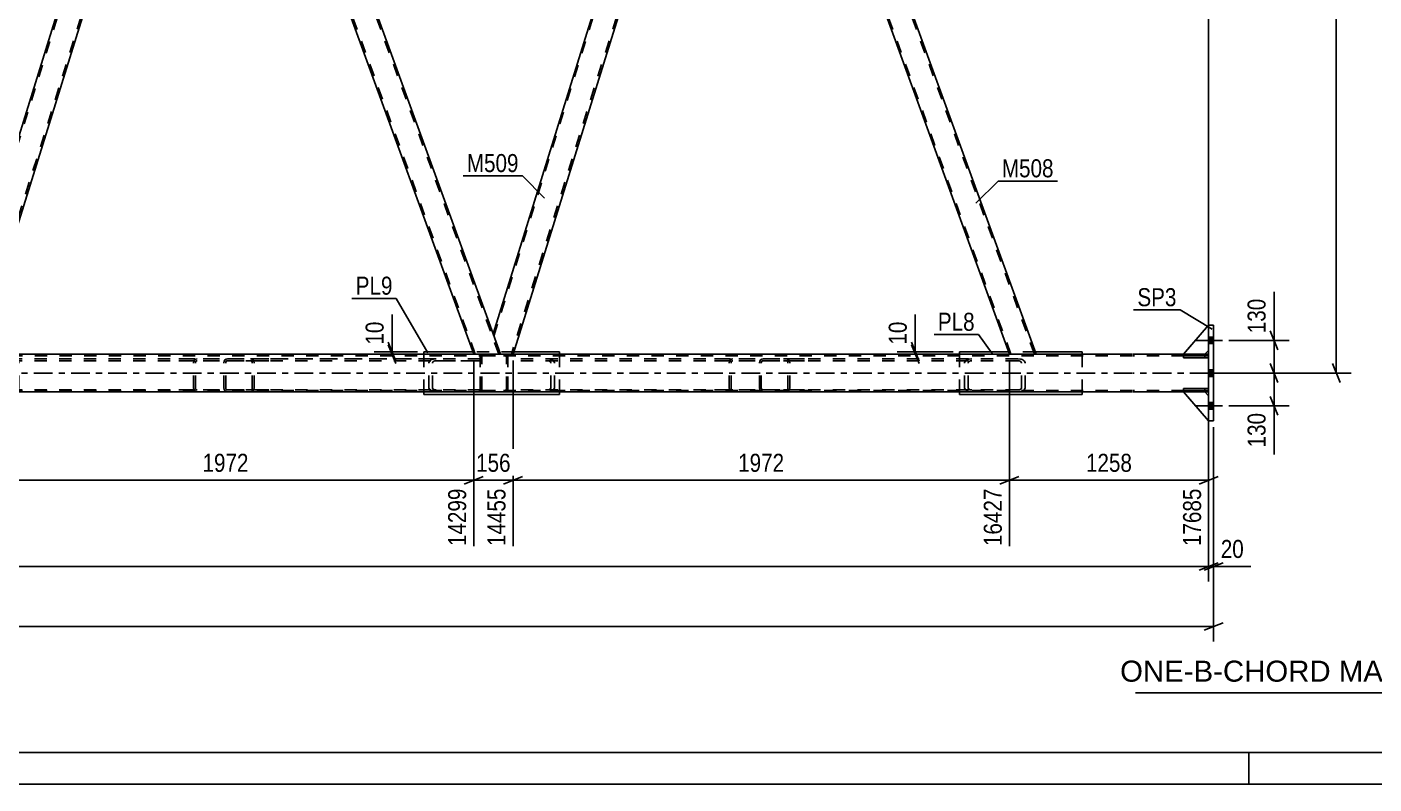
# Model space of a CAD drawing. Header units: millimetres. Extents: x -808 to 381, y -747 to 94.
# Drawn here: x -233.1 to -19, y -746.7 to -626.5 of the extents above; entities that cross this region are included whole.
import ezdxf

# ---------------------------------------------------------------- set-up
doc = ezdxf.new("R2010")
doc.units = ezdxf.units.MM
doc.linetypes.add('DXK_LINE_DOT2', pattern=[3.9198, 1.9599, -1.9599])
doc.linetypes.add('DXK_LINE_DOT3', pattern=[5.9187, 2.979, -0.9799, 0.9799, -0.9799])
doc.styles.add('Arial', font='arial.ttf', dxfattribs={"height": 0.2})
doc.styles.add('Arial Narrow', font='ARIALN.TTF', dxfattribs={"height": 0.2})

# ---------------------------------------------------------------- blocks, each defined once
blk = doc.blocks.new('Unknown-232923327-64945')
at = {"color": 5, "linetype": 'Continuous'}
for p, q in [((-802.88, -741.68), (376.12, -741.68)), ((-38.88, -746.68), (-38.88, -741.68)), ((-807.88, -746.68), (381.12, -746.68))]:
    blk.add_line(p, q, dxfattribs=at)
blk = doc.blocks.new('Part-232923327-77196 - 77190')
at = {"color": 7, "linetype": 'DXK_LINE_DOT2'}
for p, q in [((-116.24, -558.7), (-120.49, -558.7)), ((-119.41, -561.67), (-120.49, -558.7)), ((-120.24, -558.7), (-76.67, -678.42)), ((-72.92, -678.42), (-116.49, -558.7)), ((-76.92, -678.42), (-72.66, -678.42))]:
    blk.add_line(p, q, dxfattribs=at)
at = {"color": 2, "linetype": 'Continuous'}
for p, q in [((-72.66, -678.42), (-116.24, -558.7)), ((-76.92, -678.42), (-119.41, -561.67))]:
    blk.add_line(p, q, dxfattribs=at)
blk = doc.blocks.new('Part-232923327-77379 - 77190')
at = {"color": 2, "linetype": 'Continuous'}
for p, q in [((-45.85, -684.42), (-49.25, -684.42)), ((-49.25, -684.42), (-45.25, -689.02)), ((-45.25, -685.02), (-45.85, -684.42))]:
    blk.add_line(p, q, dxfattribs=at)
at = {"color": 7, "linetype": 'DXK_LINE_DOT2'}
blk.add_line((-45.25, -685.02), (-45.25, -689.02), dxfattribs=at)
blk = doc.blocks.new('Part-232923327-77315 - 77190')
at = {"color": 2, "linetype": 'Continuous'}
for p, q in [((-84.84, -678.42), (-84.84, -678.02)), ((-84.84, -678.02), (-77.07, -678.02)), ((-65.35, -678.02), (-72.81, -678.02)), ((-65.35, -678.42), (-65.35, -678.02)), ((-84.84, -684.82), (-84.84, -684.42)), ((-65.35, -684.82), (-84.84, -684.82)), ((-65.35, -684.82), (-65.35, -684.42))]:
    blk.add_line(p, q, dxfattribs=at)
at = {"color": 7, "linetype": 'DXK_LINE_DOT2'}
for p, q in [((-84.84, -684.42), (-84.84, -678.42)), ((-72.81, -678.02), (-77.07, -678.02)), ((-65.35, -684.42), (-65.35, -678.42))]:
    blk.add_line(p, q, dxfattribs=at)
blk = doc.blocks.new('Part-232923327-77198 - 77190')
at = {"color": 2, "linetype": 'Continuous'}
for p, q in [((-122.68, -558.7), (-158.98, -675.17)), ((-120.49, -558.7), (-119.41, -561.67)), ((-119.41, -561.67), (-155.8, -678.42)), ((-157.8, -678.42), (-158.98, -675.17))]:
    blk.add_line(p, q, dxfattribs=at)
at = {"color": 7, "linetype": 'DXK_LINE_DOT2'}
for p, q in [((-158.85, -675.54), (-122.43, -558.7)), ((-122.68, -558.7), (-120.49, -558.7)), ((-119.55, -561.3), (-156.06, -678.42)), ((-155.8, -678.42), (-157.8, -678.42))]:
    blk.add_line(p, q, dxfattribs=at)
blk = doc.blocks.new('Part-232923327-77277 - 77190')
at = {"color": 7, "linetype": 'DXK_LINE_DOT2'}
for p, q in [((-203.07, -679.14), (-208.9, -679.14)), ((-203.07, -679.46), (-208.9, -679.46)), ((-206.53, -679.53), (-206.57, -679.78)), ((-206.57, -683.78), (-206.57, -679.78)), ((-206.4, -679.33), (-206.53, -679.53)), ((-206.21, -679.19), (-206.4, -679.33)), ((-206.28, -679.78), (-206.26, -679.66)), ((-206.28, -683.78), (-206.28, -679.78)), ((-206.26, -679.66), (-206.19, -679.55)), ((-205.99, -679.14), (-206.21, -679.19)), ((-206.19, -679.55), (-206.1, -679.48)), ((-206.1, -679.48), (-205.99, -679.46)), ((-203.07, -684.1), (-208.9, -684.1)), ((-203.07, -684.42), (-208.9, -684.42)), ((-206.57, -683.78), (-206.53, -684.02)), ((-206.53, -684.02), (-206.4, -684.23)), ((-206.4, -684.23), (-206.21, -684.37)), ((-206.26, -683.9), (-206.28, -683.78)), ((-206.19, -684.01), (-206.26, -683.9)), ((-206.21, -684.37), (-205.99, -684.42)), ((-206.1, -684.08), (-206.19, -684.01)), ((-205.99, -684.1), (-206.1, -684.08))]:
    blk.add_line(p, q, dxfattribs=at)
blk = doc.blocks.new('Part-232923327-77213 - 77190')
at = {"color": 7, "linetype": 'DXK_LINE_DOT2'}
for p, q in [((-156.62, -684.42), (-156.62, -679.14)), ((-109.5, -679.14), (-156.62, -679.14)), ((-109.5, -679.46), (-156.62, -679.46)), ((-149.94, -679.19), (-150.39, -679.14)), ((-150.39, -679.46), (-150.17, -679.48)), ((-149.85, -679.66), (-149.81, -679.78)), ((-149.81, -683.78), (-149.81, -679.78)), ((-149.22, -679.78), (-149.31, -679.53)), ((-149.22, -683.78), (-149.22, -679.78)), ((-109.5, -684.1), (-156.62, -684.1)), ((-156.62, -684.42), (-109.5, -684.42)), ((-150.17, -684.08), (-150.39, -684.1)), ((-150.39, -684.42), (-149.94, -684.37)), ((-149.81, -683.78), (-149.85, -683.9)), ((-149.31, -684.02), (-149.22, -683.78))]:
    blk.add_line(p, q, dxfattribs=at)
for centre, radius, start, end in [((-150.26, -680.02), 0.545, 41.9363, 80.4819), ((-150.12, -680.26), 1.09, 41.9363, 80.4819), ((-150.26, -683.54), 0.545, 279.5182, 318.0637), ((-150.12, -683.3), 1.09, 279.5182, 318.0637)]:
    blk.add_arc(centre, radius, start, end, dxfattribs=at)
blk = doc.blocks.new('Part-232923327-77214 - 77190')
at = {"color": 7, "linetype": 'DXK_LINE_DOT2'}
for p, q in [((-116.63, -679.78), (-116.59, -679.53)), ((-116.63, -683.78), (-116.63, -679.78)), ((-116.59, -679.53), (-116.46, -679.33)), ((-116.46, -679.33), (-116.27, -679.19)), ((-116.32, -679.66), (-116.34, -679.78)), ((-116.34, -683.78), (-116.34, -679.78)), ((-116.26, -679.55), (-116.32, -679.66)), ((-116.27, -679.19), (-116.05, -679.14)), ((-116.16, -679.48), (-116.26, -679.55)), ((-116.05, -679.46), (-116.16, -679.48)), ((-75.59, -679.14), (-116.05, -679.14)), ((-75.59, -679.46), (-116.05, -679.46)), ((-112.41, -679.14), (-112.19, -679.19)), ((-112.3, -679.48), (-112.41, -679.46)), ((-112.2, -679.55), (-112.3, -679.48)), ((-112.14, -679.66), (-112.2, -679.55)), ((-112.19, -679.19), (-112, -679.33)), ((-112.12, -679.78), (-112.14, -679.66)), ((-112.12, -683.78), (-112.12, -679.78)), ((-112, -679.33), (-111.87, -679.53)), ((-111.87, -679.53), (-111.83, -679.78)), ((-111.83, -683.78), (-111.83, -679.78)), ((-83.95, -679.53), (-84.04, -679.78)), ((-84.04, -683.78), (-84.04, -679.78)), ((-83.46, -679.78), (-83.41, -679.66)), ((-83.46, -683.78), (-83.46, -679.78)), ((-82.87, -679.14), (-83.32, -679.19)), ((-83.1, -679.48), (-82.87, -679.46)), ((-75.15, -679.19), (-75.59, -679.14)), ((-75.59, -679.46), (-75.37, -679.48)), ((-75.06, -679.66), (-75.01, -679.78)), ((-75.01, -683.78), (-75.01, -679.78)), ((-74.43, -679.78), (-74.52, -679.53)), ((-74.43, -683.78), (-74.43, -679.78)), ((-116.59, -684.02), (-116.63, -683.78)), ((-116.46, -684.23), (-116.59, -684.02)), ((-116.27, -684.37), (-116.46, -684.23)), ((-116.34, -683.78), (-116.32, -683.9)), ((-116.32, -683.9), (-116.26, -684.01)), ((-116.05, -684.42), (-116.27, -684.37)), ((-116.26, -684.01), (-116.16, -684.08)), ((-116.16, -684.08), (-116.05, -684.1)), ((-75.59, -684.1), (-116.05, -684.1)), ((-82.87, -684.42), (-116.05, -684.42)), ((-112.41, -684.1), (-112.3, -684.08)), ((-112.19, -684.37), (-112.41, -684.42)), ((-75.59, -684.42), (-112.41, -684.42)), ((-112.3, -684.08), (-112.2, -684.01)), ((-112.2, -684.01), (-112.14, -683.9)), ((-112, -684.23), (-112.19, -684.37)), ((-112.14, -683.9), (-112.12, -683.78)), ((-111.87, -684.02), (-112, -684.23)), ((-111.83, -683.78), (-111.87, -684.02)), ((-84.04, -683.78), (-83.95, -684.02)), ((-83.41, -683.9), (-83.46, -683.78)), ((-83.32, -684.37), (-82.87, -684.42)), ((-82.87, -684.1), (-83.1, -684.08)), ((-75.37, -684.08), (-75.59, -684.1)), ((-75.59, -684.42), (-75.15, -684.37)), ((-75.01, -683.78), (-75.06, -683.9)), ((-74.52, -684.02), (-74.43, -683.78))]:
    blk.add_line(p, q, dxfattribs=at)
for centre, radius, start, end in [((-83.14, -680.26), 1.09, 99.5182, 138.0637), ((-83.01, -680.02), 0.545, 99.5182, 138.0637), ((-75.46, -680.02), 0.545, 41.9363, 80.4819), ((-75.33, -680.26), 1.09, 41.9363, 80.4819), ((-83.14, -683.3), 1.09, 221.9363, 260.4819), ((-83.01, -683.54), 0.545, 221.9363, 260.4819), ((-75.46, -683.54), 0.545, 279.5182, 318.0637), ((-75.33, -683.3), 1.09, 279.5182, 318.0637)]:
    blk.add_arc(centre, radius, start, end, dxfattribs=at)
blk = doc.blocks.new('Part-232923327-77279 - 77190')
at = {"color": 7, "linetype": 'DXK_LINE_DOT2'}
for p, q in [((-117.94, -679.14), (-123.77, -679.14)), ((-117.94, -679.46), (-123.77, -679.46)), ((-121.39, -679.53), (-121.44, -679.78)), ((-121.44, -683.78), (-121.44, -679.78)), ((-121.26, -679.33), (-121.39, -679.53)), ((-121.08, -679.19), (-121.26, -679.33)), ((-121.14, -679.78), (-121.12, -679.66)), ((-121.14, -683.78), (-121.14, -679.78)), ((-121.12, -679.66), (-121.06, -679.55)), ((-120.85, -679.14), (-121.08, -679.19)), ((-121.06, -679.55), (-120.96, -679.48)), ((-120.96, -679.48), (-120.85, -679.46)), ((-117.94, -684.1), (-123.77, -684.1)), ((-117.94, -684.42), (-123.77, -684.42)), ((-121.44, -683.78), (-121.39, -684.02)), ((-121.39, -684.02), (-121.26, -684.23)), ((-121.26, -684.23), (-121.08, -684.37)), ((-121.12, -683.9), (-121.14, -683.78)), ((-121.06, -684.01), (-121.12, -683.9)), ((-121.08, -684.37), (-120.85, -684.42)), ((-120.96, -684.08), (-121.06, -684.01)), ((-120.85, -684.1), (-120.96, -684.08))]:
    blk.add_line(p, q, dxfattribs=at)
blk = doc.blocks.new('Part-232923327-77215 - 77190')
at = {"color": 7, "linetype": 'DXK_LINE_DOT2'}
for p, q in [((-243.88, -679.53), (-243.97, -679.78)), ((-243.97, -683.78), (-243.97, -679.78)), ((-243.38, -679.78), (-243.34, -679.66)), ((-243.38, -683.78), (-243.38, -679.78)), ((-242.8, -679.14), (-243.25, -679.19)), ((-243.03, -679.48), (-242.8, -679.46)), ((-194.63, -679.14), (-242.8, -679.14)), ((-194.63, -679.46), (-242.8, -679.46)), ((-235.08, -679.19), (-235.52, -679.14)), ((-235.52, -679.46), (-235.3, -679.48)), ((-234.99, -679.66), (-234.94, -679.78)), ((-234.94, -679.78), (-234.94, -683.78)), ((-234.36, -679.78), (-234.45, -679.53)), ((-234.36, -683.78), (-234.36, -679.78)), ((-243.97, -683.78), (-243.88, -684.02)), ((-243.34, -683.9), (-243.38, -683.78)), ((-243.25, -684.37), (-242.8, -684.42)), ((-242.8, -684.1), (-243.03, -684.08)), ((-194.63, -684.1), (-242.8, -684.1)), ((-194.63, -684.42), (-242.8, -684.42)), ((-235.3, -684.08), (-235.52, -684.1)), ((-235.52, -684.42), (-235.08, -684.37)), ((-234.94, -683.78), (-234.99, -683.9)), ((-234.45, -684.02), (-234.36, -683.78))]:
    blk.add_line(p, q, dxfattribs=at)
for centre, radius, start, end in [((-243.07, -680.26), 1.09, 99.5182, 138.0637), ((-242.94, -680.02), 0.545, 99.5182, 138.0637), ((-235.39, -680.02), 0.545, 41.9363, 80.4819), ((-235.26, -680.26), 1.09, 41.9363, 80.4819), ((-243.07, -683.3), 1.09, 221.9363, 260.4819), ((-242.94, -683.54), 0.545, 221.9363, 260.4819), ((-235.39, -683.54), 0.545, 279.5182, 318.0637), ((-235.26, -683.3), 1.09, 279.5182, 318.0637)]:
    blk.add_arc(centre, radius, start, end, dxfattribs=at)
blk = doc.blocks.new('Part-232923327-77216 - 77190')
at = {"color": 7, "linetype": 'DXK_LINE_DOT2'}
for p, q in [((-201.77, -679.78), (-201.72, -679.53)), ((-201.77, -683.78), (-201.77, -679.78)), ((-201.72, -679.53), (-201.6, -679.33)), ((-201.6, -679.33), (-201.41, -679.19)), ((-201.45, -679.66), (-201.47, -679.78)), ((-201.47, -683.78), (-201.47, -679.78)), ((-201.39, -679.55), (-201.45, -679.66)), ((-201.41, -679.19), (-201.18, -679.14)), ((-201.29, -679.48), (-201.39, -679.55)), ((-201.18, -679.46), (-201.29, -679.48)), ((-168.01, -679.14), (-201.18, -679.14)), ((-161.02, -679.46), (-201.18, -679.46)), ((-161.02, -679.14), (-197.54, -679.14)), ((-197.54, -679.14), (-197.32, -679.19)), ((-197.43, -679.48), (-197.54, -679.46)), ((-197.34, -679.55), (-197.43, -679.48)), ((-197.28, -679.66), (-197.34, -679.55)), ((-197.32, -679.19), (-197.13, -679.33)), ((-197.25, -679.78), (-197.28, -679.66)), ((-197.25, -683.78), (-197.25, -679.78)), ((-197.13, -679.33), (-197.01, -679.53)), ((-197.01, -679.53), (-196.96, -679.78)), ((-196.96, -683.78), (-196.96, -679.78)), ((-169.08, -679.53), (-169.17, -679.78)), ((-169.17, -683.78), (-169.17, -679.78)), ((-168.59, -679.78), (-168.55, -679.66)), ((-168.59, -683.78), (-168.59, -679.78)), ((-168.01, -679.14), (-168.45, -679.19)), ((-168.23, -679.48), (-168.01, -679.46)), ((-168.01, -679.46), (-161.02, -679.46)), ((-161.02, -684.42), (-161.02, -679.14)), ((-201.72, -684.02), (-201.77, -683.78)), ((-201.6, -684.23), (-201.72, -684.02)), ((-201.41, -684.37), (-201.6, -684.23)), ((-201.47, -683.78), (-201.45, -683.9)), ((-201.45, -683.9), (-201.39, -684.01)), ((-201.18, -684.42), (-201.41, -684.37)), ((-201.39, -684.01), (-201.29, -684.08)), ((-201.29, -684.08), (-201.18, -684.1)), ((-161.02, -684.1), (-201.18, -684.1)), ((-161.02, -684.42), (-201.18, -684.42)), ((-197.54, -684.1), (-197.43, -684.08)), ((-197.32, -684.37), (-197.54, -684.42)), ((-197.43, -684.08), (-197.34, -684.01)), ((-197.34, -684.01), (-197.28, -683.9)), ((-197.13, -684.23), (-197.32, -684.37)), ((-197.28, -683.9), (-197.25, -683.78)), ((-197.01, -684.02), (-197.13, -684.23)), ((-196.96, -683.78), (-197.01, -684.02)), ((-169.17, -683.78), (-169.08, -684.02)), ((-168.55, -683.9), (-168.59, -683.78)), ((-168.45, -684.37), (-168.01, -684.42)), ((-168.01, -684.1), (-168.23, -684.08)), ((-168.01, -684.42), (-161.02, -684.42))]:
    blk.add_line(p, q, dxfattribs=at)
for centre, radius, start, end in [((-168.27, -680.26), 1.09, 99.5182, 138.0637), ((-168.14, -680.02), 0.545, 99.5182, 138.0637), ((-168.27, -683.3), 1.09, 221.9363, 260.4819), ((-168.14, -683.54), 0.545, 221.9363, 260.4819)]:
    blk.add_arc(centre, radius, start, end, dxfattribs=at)
blk = doc.blocks.new('Part-232923327-77227 - 77190')
at = {"color": 7, "linetype": 'DXK_LINE_DOT2'}
for p, q in [((-160.54, -678.42), (-160.73, -678.45)), ((-160.71, -678.73), (-160.64, -678.67)), ((-160.64, -678.67), (-160.54, -678.66)), ((-157.1, -678.42), (-160.54, -678.42)), ((-160.54, -678.66), (-157.1, -678.66)), ((-156.92, -678.45), (-157.1, -678.42)), ((-157.1, -678.66), (-157.01, -678.67)), ((-157.01, -678.67), (-156.93, -678.73)), ((-160.99, -678.71), (-161.02, -678.9)), ((-161.02, -683.94), (-161.02, -678.9)), ((-160.78, -678.9), (-160.77, -678.8)), ((-160.78, -683.94), (-160.78, -678.9)), ((-160.77, -678.8), (-160.71, -678.73)), ((-156.93, -678.73), (-156.88, -678.8)), ((-156.88, -678.8), (-156.86, -678.9)), ((-156.86, -683.94), (-156.86, -678.9)), ((-156.62, -678.9), (-156.66, -678.71)), ((-156.62, -683.94), (-156.62, -678.9)), ((-161.02, -683.94), (-160.99, -684.12)), ((-160.77, -684.03), (-160.78, -683.94)), ((-160.71, -684.11), (-160.77, -684.03)), ((-160.73, -684.38), (-160.54, -684.42)), ((-160.64, -684.16), (-160.71, -684.11)), ((-160.54, -684.18), (-160.64, -684.16)), ((-160.54, -684.18), (-157.1, -684.18)), ((-160.54, -684.42), (-157.1, -684.42)), ((-157.01, -684.16), (-157.1, -684.18)), ((-157.1, -684.42), (-156.92, -684.38)), ((-156.93, -684.11), (-157.01, -684.16)), ((-156.88, -684.03), (-156.93, -684.11)), ((-156.86, -683.94), (-156.88, -684.03)), ((-156.66, -684.12), (-156.62, -683.94))]:
    blk.add_line(p, q, dxfattribs=at)
for centre, start, end in [((-160.54, -678.9), 112.5, 157.5), ((-157.1, -678.9), 22.5, 67.5), ((-160.54, -683.94), 202.5, 247.5), ((-157.1, -683.94), 292.5, 337.5)]:
    blk.add_arc(centre, 0.48, start, end, dxfattribs=at)
blk = doc.blocks.new('Part-232923327-77373 - 77190')
at = {"color": 7, "linetype": 'DXK_LINE_DOT2'}
for p, q in [((-45.25, -683.86), (-49.25, -683.86)), ((-49.25, -683.86), (-49.25, -684.18)), ((-49.25, -684.18), (-45.25, -684.18)), ((-45.85, -684.18), (-45.85, -683.86)), ((-45.25, -684.18), (-45.25, -683.86))]:
    blk.add_line(p, q, dxfattribs=at)
blk = doc.blocks.new('Part-232923327-77375 - 77190')
at = {"color": 2, "linetype": 'Continuous'}
for p, q in [((-49.25, -684.18), (-49.25, -683.86)), ((-49.25, -683.86), (-45.25, -683.86)), ((-45.25, -684.18), (-49.25, -684.18)), ((-45.25, -683.86), (-45.25, -684.18))]:
    blk.add_line(p, q, dxfattribs=at)
at = {"color": 7, "linetype": 'DXK_LINE_DOT2'}
blk.add_line((-45.85, -684.18), (-45.85, -683.86), dxfattribs=at)
blk = doc.blocks.new('Part-232923327-77242 - 77190')
at = {"color": 7, "linetype": 'DXK_LINE_DOT2'}
for p, q in [((-201.37, -558.7), (-205.63, -558.7)), ((-204.55, -561.67), (-205.63, -558.7)), ((-205.37, -558.7), (-161.8, -678.42)), ((-158.05, -678.42), (-201.63, -558.7)), ((-157.8, -678.42), (-158.98, -675.17)), ((-162.05, -678.42), (-157.8, -678.42))]:
    blk.add_line(p, q, dxfattribs=at)
at = {"color": 2, "linetype": 'Continuous'}
for p, q in [((-158.98, -675.17), (-201.37, -558.7)), ((-162.05, -678.42), (-204.55, -561.67))]:
    blk.add_line(p, q, dxfattribs=at)
blk = doc.blocks.new('Part-232923327-77254 - 77190')
at = {"color": 2, "linetype": 'Continuous'}
for p, q in [((-207.81, -558.7), (-244.12, -675.17)), ((-205.63, -558.7), (-204.55, -561.67)), ((-204.55, -561.67), (-240.94, -678.42)), ((-242.93, -678.42), (-244.12, -675.17))]:
    blk.add_line(p, q, dxfattribs=at)
at = {"color": 7, "linetype": 'DXK_LINE_DOT2'}
for p, q in [((-243.98, -675.54), (-207.56, -558.7)), ((-207.81, -558.7), (-205.63, -558.7)), ((-204.68, -561.3), (-241.19, -678.42)), ((-240.94, -678.42), (-242.93, -678.42))]:
    blk.add_line(p, q, dxfattribs=at)
blk = doc.blocks.new('Part-232923327-77261 - 77190')
at = {"color": 2, "linetype": 'Continuous'}
for p, q in [((-44.45, -673.82), (-45.25, -673.82)), ((-45.25, -673.82), (-45.25, -689.02)), ((-44.45, -673.82), (-44.45, -689.02)), ((-44.45, -689.02), (-45.25, -689.02))]:
    blk.add_line(p, q, dxfattribs=at)
blk = doc.blocks.new('Part-232923327-77377 - 77190')
at = {"color": 2, "linetype": 'Continuous'}
for p, q in [((-49.25, -678.42), (-45.25, -673.82)), ((-45.85, -678.42), (-49.25, -678.42)), ((-45.25, -677.82), (-45.85, -678.42))]:
    blk.add_line(p, q, dxfattribs=at)
at = {"color": 7, "linetype": 'DXK_LINE_DOT2'}
blk.add_line((-45.25, -673.82), (-45.25, -677.82), dxfattribs=at)
blk = doc.blocks.new('Part-232923327-77314 - 77190')
at = {"color": 2, "linetype": 'Continuous'}
for p, q in [((-169.97, -678.42), (-169.97, -678.02)), ((-169.97, -678.02), (-162.2, -678.02)), ((-148.42, -678.02), (-155.68, -678.02)), ((-148.42, -678.42), (-148.42, -678.02)), ((-169.97, -684.82), (-169.97, -684.42)), ((-148.42, -684.82), (-169.97, -684.82)), ((-148.42, -684.82), (-148.42, -684.42))]:
    blk.add_line(p, q, dxfattribs=at)
at = {"color": 7, "linetype": 'DXK_LINE_DOT2'}
for p, q in [((-169.97, -684.42), (-169.97, -678.42)), ((-155.68, -678.02), (-162.2, -678.02)), ((-148.42, -684.42), (-148.42, -678.42))]:
    blk.add_line(p, q, dxfattribs=at)
blk = doc.blocks.new('Part-232923327-77354 - 77190')
at = {"color": 7, "linetype": 'DXK_LINE_DOT2'}
for p, q in [((-57.35, -678.66), (-734.01, -678.66)), ((-45.25, -678.66), (-57.25, -678.66)), ((-45.85, -678.42), (-49.25, -678.42)), ((-45.25, -684.42), (-45.25, -678.42)), ((-57.35, -684.18), (-734.01, -684.18)), ((-45.25, -684.18), (-57.25, -684.18)), ((-45.85, -684.42), (-49.25, -684.42))]:
    blk.add_line(p, q, dxfattribs=at)
at = {"color": 2, "linetype": 'Continuous'}
for p, q in [((-57.35, -678.42), (-730.01, -678.42)), ((-49.25, -678.42), (-57.25, -678.42)), ((-45.25, -678.42), (-45.85, -678.42)), ((-57.35, -684.42), (-730.01, -684.42)), ((-49.25, -684.42), (-57.25, -684.42)), ((-45.25, -684.42), (-45.85, -684.42))]:
    blk.add_line(p, q, dxfattribs=at)
at = {"color": 7, "linetype": 'DXK_LINE_DOT3'}
for p, q in [((-57.35, -681.42), (-734.01, -681.42)), ((-45.25, -681.42), (-57.25, -681.42))]:
    blk.add_line(p, q, dxfattribs=at)
blk = doc.blocks.new('Part-232923327-77372 - 77190')
at = {"color": 7, "linetype": 'DXK_LINE_DOT2'}
for p, q in [((-45.25, -678.66), (-49.25, -678.66)), ((-49.25, -678.66), (-49.25, -678.98)), ((-45.85, -678.98), (-45.85, -678.66)), ((-45.25, -678.98), (-45.25, -678.66)), ((-49.25, -678.98), (-45.25, -678.98))]:
    blk.add_line(p, q, dxfattribs=at)
blk = doc.blocks.new('Part-232923327-77374 - 77190')
at = {"color": 2, "linetype": 'Continuous'}
for p, q in [((-49.25, -678.98), (-49.25, -678.66)), ((-49.25, -678.66), (-45.25, -678.66)), ((-45.25, -678.66), (-45.25, -678.98)), ((-45.25, -678.98), (-49.25, -678.98))]:
    blk.add_line(p, q, dxfattribs=at)
at = {"color": 7, "linetype": 'DXK_LINE_DOT2'}
blk.add_line((-45.85, -678.98), (-45.85, -678.66), dxfattribs=at)
blk = doc.blocks.new('Part-232923327-77376 - 77190')
at = {"color": 7, "linetype": 'DXK_LINE_DOT2'}
for p, q in [((-49.25, -678.42), (-45.25, -673.82)), ((-45.25, -673.82), (-45.25, -677.82)), ((-45.85, -678.42), (-49.25, -678.42)), ((-45.25, -677.82), (-45.85, -678.42))]:
    blk.add_line(p, q, dxfattribs=at)
blk = doc.blocks.new('Part-232923327-77378 - 77190')
at = {"color": 7, "linetype": 'DXK_LINE_DOT2'}
for p, q in [((-45.85, -684.42), (-49.25, -684.42)), ((-49.25, -684.42), (-45.25, -689.02)), ((-45.25, -685.02), (-45.85, -684.42)), ((-45.25, -689.02), (-45.25, -685.02))]:
    blk.add_line(p, q, dxfattribs=at)
blk = doc.blocks.new('Bolt-232923327-77422 - 77190')
at = {"linetype": 'Continuous'}
for points in [[(-44.45, -676.74), (-44.45, -675.7), (-45.25, -675.7), (-45.25, -676.74)], [(-44.45, -676.74), (-44.45, -675.7), (-45.25, -675.7), (-45.25, -676.74)], [(-44.45, -676.74), (-44.45, -675.7), (-45.25, -675.7), (-45.25, -676.74)], [(-44.45, -681.94), (-44.45, -680.9), (-45.25, -680.9), (-45.25, -681.94)], [(-44.45, -681.94), (-44.45, -680.9), (-45.25, -680.9), (-45.25, -681.94)], [(-44.45, -687.14), (-44.45, -686.1), (-45.25, -686.1), (-45.25, -687.14)], [(-44.45, -687.14), (-44.45, -686.1), (-45.25, -686.1), (-45.25, -687.14)], [(-44.45, -687.14), (-44.45, -686.1), (-45.25, -686.1), (-45.25, -687.14)]]:
    blk.add_hatch(color=1, dxfattribs=at).paths.add_polyline_path(points)
at = {"color": 1, "linetype": 'Continuous'}
for p, q in [((-43.05, -676.22), (-47.25, -676.22)), ((-43.05, -676.22), (-47.25, -676.22)), ((-43.05, -676.22), (-47.25, -676.22)), ((-44.45, -675.7), (-45.25, -675.7)), ((-44.45, -675.7), (-45.25, -675.7)), ((-44.45, -675.7), (-45.25, -675.7)), ((-44.45, -676.74), (-45.25, -676.74)), ((-44.45, -676.74), (-45.25, -676.74)), ((-44.45, -676.74), (-45.25, -676.74)), ((-43.05, -681.42), (-47.25, -681.42)), ((-43.05, -681.42), (-47.25, -681.42)), ((-44.45, -680.9), (-45.25, -680.9)), ((-44.45, -680.9), (-45.25, -680.9)), ((-44.45, -681.94), (-45.25, -681.94)), ((-44.45, -681.94), (-45.25, -681.94)), ((-43.05, -686.62), (-47.25, -686.62)), ((-43.05, -686.62), (-47.25, -686.62)), ((-43.05, -686.62), (-47.25, -686.62)), ((-44.45, -686.1), (-45.25, -686.1)), ((-44.45, -686.1), (-45.25, -686.1)), ((-44.45, -686.1), (-45.25, -686.1)), ((-44.45, -687.14), (-45.25, -687.14)), ((-44.45, -687.14), (-45.25, -687.14)), ((-44.45, -687.14), (-45.25, -687.14))]:
    blk.add_line(p, q, dxfattribs=at)
blk = doc.blocks.new('StraightDimension-232923327-99620 - 77190')
at = {"color": 7, "linetype": 'Continuous'}
for p, q in [((-76.92, -679.42), (-76.92, -708.89)), ((-45.25, -685.42), (-45.25, -708.89)), ((-75.42, -697.85), (-78.42, -699.05)), ((-46.75, -699.05), (-43.75, -697.85)), ((-76.92, -698.45), (-45.25, -698.45))]:
    blk.add_line(p, q, dxfattribs=at)
at = {"color": 0}
blk.add_wipeout([(-56.83, -697.7), (-56.83, -693.5), (-65.34, -693.5), (-65.34, -697.7)], dxfattribs=at)
at = {"color": 0, "linetype": 'Continuous'}
blk.add_wipeout([(-45.85, -699.15), (-50.05, -699.15), (-50.05, -709.49), (-45.85, -709.49)], dxfattribs=at)
at = {"color": 3, "style": 'Arial Narrow'}
blk.add_text('1258', height=2.863, dxfattribs=at).set_placement((-64.74, -697.1))
at = {"color": 3, "linetype": 'Continuous', "style": 'Arial Narrow'}
blk.add_text('17685', height=2.863, rotation=90.0002, dxfattribs=at).set_placement((-46.45, -708.89))
blk = doc.blocks.new('StraightDimension-232923327-99621 - 77190')
at = {"color": 7, "linetype": 'Continuous'}
for p, q in [((-155.8, -679.42), (-155.8, -708.89)), ((-76.92, -679.42), (-76.92, -708.89)), ((-154.3, -697.85), (-157.3, -699.05)), ((-78.42, -699.05), (-75.42, -697.85)), ((-155.8, -698.45), (-76.92, -698.45))]:
    blk.add_line(p, q, dxfattribs=at)
at = {"color": 0}
blk.add_wipeout([(-112.11, -697.7), (-112.11, -693.5), (-120.62, -693.5), (-120.62, -697.7)], dxfattribs=at)
at = {"color": 0, "linetype": 'Continuous'}
blk.add_wipeout([(-77.52, -699.15), (-81.72, -699.15), (-81.72, -709.49), (-77.52, -709.49)], dxfattribs=at)
at = {"color": 3, "style": 'Arial Narrow'}
blk.add_text('1972', height=2.863, dxfattribs=at).set_placement((-120.02, -697.1))
at = {"color": 3, "linetype": 'Continuous', "style": 'Arial Narrow'}
blk.add_text('16427', height=2.863, rotation=90.0002, dxfattribs=at).set_placement((-78.12, -708.89))
blk = doc.blocks.new('StraightDimension-232923327-163004 - 77190')
at = {"color": 7, "linetype": 'Continuous'}
for p, q in [((-35.45, -679.92), (-34.25, -682.92)), ((-43.45, -681.42), (-32.45, -681.42)), ((-34.85, -686.62), (-34.85, -681.42)), ((-42.05, -686.62), (-32.45, -686.62)), ((-34.25, -688.12), (-35.45, -685.12))]:
    blk.add_line(p, q, dxfattribs=at)
at = {"color": 0}
blk.add_wipeout([(-35.6, -687.14), (-39.8, -687.14), (-39.8, -693.83), (-35.6, -693.83)], dxfattribs=at)
at = {"color": 7, "linetype": 'Continuous'}
blk.add_line((-34.85, -686.62), (-34.85, -694.35), dxfattribs=at)
blk.add_line((-34.85, -686.62), (-34.85, -694.35), dxfattribs=at)
at = {"color": 3, "style": 'Arial Narrow'}
blk.add_text('130', height=2.863, rotation=90.0002, dxfattribs=at).set_placement((-36.2, -693.23))
blk = doc.blocks.new('StraightDimension-232923327-98972 - 77190')
at = {"color": 7, "linetype": 'Continuous'}
for p, q in [((-45.25, -690.02), (-45.25, -714.53)), ((-734.01, -712.13), (-45.25, -712.13)), ((-46.75, -712.73), (-43.75, -711.53))]:
    blk.add_line(p, q, dxfattribs=at)
blk = doc.blocks.new('StraightDimension-232923327-98971 - 77190')
at = {"color": 7, "linetype": 'Continuous'}
for p, q in [((-45.25, -690.02), (-45.25, -714.53)), ((-44.45, -690.02), (-44.45, -714.53)), ((-46.75, -712.73), (-43.75, -711.53)), ((-42.95, -711.53), (-45.95, -712.73)), ((-45.25, -712.13), (-44.45, -712.13))]:
    blk.add_line(p, q, dxfattribs=at)
at = {"color": 0}
blk.add_wipeout([(-39.07, -711.38), (-39.07, -707.18), (-43.92, -707.18), (-43.92, -711.38)], dxfattribs=at)
at = {"color": 7, "linetype": 'Continuous'}
blk.add_line((-44.45, -712.13), (-38.54, -712.13), dxfattribs=at)
blk.add_line((-44.45, -712.13), (-38.54, -712.13), dxfattribs=at)
at = {"color": 3, "style": 'Arial Narrow'}
blk.add_text('20', height=2.863, dxfattribs=at).set_placement((-43.32, -710.78))
blk = doc.blocks.new('StraightDimension-232923327-100632 - 77190')
at = {"color": 7, "linetype": 'Continuous'}
for p, q in [((-104.4, -556.06), (-22.57, -556.06)), ((-24.37, -557.56), (-25.57, -554.56)), ((-24.97, -681.42), (-24.97, -556.06)), ((-25.57, -679.92), (-24.37, -682.92)), ((-43.45, -681.42), (-22.57, -681.42))]:
    blk.add_line(p, q, dxfattribs=at)
at = {"color": 0}
blk.add_wipeout([(-25.72, -614.49), (-29.92, -614.49), (-29.92, -623), (-25.72, -623)], dxfattribs=at)
at = {"color": 3, "style": 'Arial Narrow'}
blk.add_text('3134', height=2.863, rotation=90.0002, dxfattribs=at).set_placement((-26.32, -622.4))
blk = doc.blocks.new('StraightDimension-232923327-160216 - 77190')
at = {"color": 7, "linetype": 'Continuous'}
for p, q in [((-175.62, -676.52), (-174.42, -679.52)), ((-170.97, -678.02), (-177.87, -678.02)), ((-170.97, -678.42), (-177.87, -678.42)), ((-174.42, -679.92), (-175.62, -676.92)), ((-175.02, -678.42), (-175.02, -678.02))]:
    blk.add_line(p, q, dxfattribs=at)
at = {"color": 0}
blk.add_wipeout([(-175.77, -672.64), (-179.97, -672.64), (-179.97, -677.5), (-175.77, -677.5)], dxfattribs=at)
at = {"color": 7, "linetype": 'Continuous'}
blk.add_line((-175.02, -678.02), (-175.02, -672.11), dxfattribs=at)
blk.add_line((-175.02, -678.02), (-175.02, -672.11), dxfattribs=at)
at = {"color": 3, "style": 'Arial Narrow'}
blk.add_text('10', height=2.863, rotation=90.0002, dxfattribs=at).set_placement((-176.37, -676.9))
blk = doc.blocks.new('StraightDimension-232923327-99038 - 77190')
at = {"color": 7, "linetype": 'Continuous'}
for p, q in [((-44.45, -690.02), (-44.45, -724.07)), ((-45.95, -722.27), (-42.95, -721.07)), ((-773.08, -721.67), (-44.45, -721.67))]:
    blk.add_line(p, q, dxfattribs=at)
blk = doc.blocks.new('StraightDimension-232923327-99622 - 77190')
at = {"color": 7, "linetype": 'Continuous'}
for p, q in [((-162.05, -679.42), (-162.05, -708.89)), ((-155.8, -679.42), (-155.8, -708.89)), ((-163.55, -699.05), (-160.55, -697.85)), ((-154.3, -697.85), (-157.3, -699.05)), ((-162.05, -698.45), (-155.8, -698.45))]:
    blk.add_line(p, q, dxfattribs=at)
at = {"color": 0}
blk.add_wipeout([(-155.59, -697.7), (-155.59, -693.5), (-162.27, -693.5), (-162.27, -697.7)], dxfattribs=at)
at = {"color": 0, "linetype": 'Continuous'}
blk.add_wipeout([(-156.4, -699.15), (-160.6, -699.15), (-160.6, -709.49), (-156.4, -709.49)], dxfattribs=at)
at = {"color": 3, "style": 'Arial Narrow'}
blk.add_text('156', height=2.863, dxfattribs=at).set_placement((-161.67, -697.1))
at = {"color": 3, "linetype": 'Continuous', "style": 'Arial Narrow'}
blk.add_text('14455', height=2.863, rotation=90.0002, dxfattribs=at).set_placement((-157, -708.89))
blk = doc.blocks.new('StraightDimension-232923327-99623 - 77190')
at = {"color": 7, "linetype": 'Continuous'}
for p, q in [((-240.94, -679.42), (-240.94, -708.89)), ((-162.05, -679.42), (-162.05, -708.89)), ((-239.44, -697.85), (-242.44, -699.05)), ((-163.55, -699.05), (-160.55, -697.85)), ((-240.94, -698.45), (-162.05, -698.45))]:
    blk.add_line(p, q, dxfattribs=at)
at = {"color": 0}
blk.add_wipeout([(-197.24, -697.7), (-197.24, -693.5), (-205.75, -693.5), (-205.75, -697.7)], dxfattribs=at)
at = {"color": 0, "linetype": 'Continuous'}
blk.add_wipeout([(-162.65, -699.15), (-166.85, -699.15), (-166.85, -709.49), (-162.65, -709.49)], dxfattribs=at)
at = {"color": 3, "style": 'Arial Narrow'}
blk.add_text('1972', height=2.863, dxfattribs=at).set_placement((-205.15, -697.1))
at = {"color": 3, "linetype": 'Continuous', "style": 'Arial Narrow'}
blk.add_text('14299', height=2.863, rotation=90.0002, dxfattribs=at).set_placement((-163.25, -708.89))
blk = doc.blocks.new('StraightDimension-232923327-125349 - 77190')
at = {"color": 7, "linetype": 'Continuous'}
for p, q in [((-106.04, -559.7), (-106.04, -579.75)), ((-45.25, -677.42), (-45.25, -574.5)), ((-104.54, -576.75), (-107.54, -577.95)), ((-106.04, -577.35), (-45.25, -577.35)), ((-46.75, -577.95), (-43.75, -576.75))]:
    blk.add_line(p, q, dxfattribs=at)
at = {"color": 0}
blk.add_wipeout([(-71.39, -576.6), (-71.39, -572.4), (-79.9, -572.4), (-79.9, -576.6)], dxfattribs=at)
at = {"color": 3, "style": 'Arial Narrow'}
blk.add_text('1986', height=2.863, dxfattribs=at).set_placement((-79.3, -576))
blk = doc.blocks.new('StraightDimension-232923327-163003 - 77190')
at = {"color": 7, "linetype": 'Continuous'}
for p, q in [((-42.05, -676.22), (-32.45, -676.22)), ((-35.45, -674.72), (-34.25, -677.72)), ((-34.85, -681.42), (-34.85, -676.22)), ((-34.25, -682.92), (-35.45, -679.92)), ((-43.45, -681.42), (-32.45, -681.42))]:
    blk.add_line(p, q, dxfattribs=at)
at = {"color": 0}
blk.add_wipeout([(-35.6, -669.01), (-39.8, -669.01), (-39.8, -675.69), (-35.6, -675.69)], dxfattribs=at)
at = {"color": 7, "linetype": 'Continuous'}
blk.add_line((-34.85, -676.22), (-34.85, -668.49), dxfattribs=at)
blk.add_line((-34.85, -676.22), (-34.85, -668.49), dxfattribs=at)
at = {"color": 3, "style": 'Arial Narrow'}
blk.add_text('130', height=2.863, rotation=90.0002, dxfattribs=at).set_placement((-36.2, -675.09))
blk = doc.blocks.new('StraightDimension-232923327-160237 - 77190')
at = {"color": 7, "linetype": 'Continuous'}
for p, q in [((-92.48, -676.52), (-91.28, -679.52)), ((-85.84, -678.02), (-94.73, -678.02)), ((-85.84, -678.42), (-94.73, -678.42)), ((-91.28, -679.92), (-92.48, -676.92)), ((-91.88, -678.42), (-91.88, -678.02))]:
    blk.add_line(p, q, dxfattribs=at)
at = {"color": 0}
blk.add_wipeout([(-92.63, -672.64), (-96.83, -672.64), (-96.83, -677.5), (-92.63, -677.5)], dxfattribs=at)
at = {"color": 7, "linetype": 'Continuous'}
blk.add_line((-91.88, -678.02), (-91.88, -672.11), dxfattribs=at)
blk.add_line((-91.88, -678.02), (-91.88, -672.11), dxfattribs=at)
at = {"color": 3, "style": 'Arial Narrow'}
blk.add_text('10', height=2.863, rotation=90.0002, dxfattribs=at).set_placement((-93.23, -676.9))
blk = doc.blocks.new('Unknown-232923327-163522')
at = {"color": 7, "linetype": 'Continuous'}
blk.add_line((-56.88, -732.18), (13.12, -732.18), dxfattribs=at)
at = {"color": 7, "style": 'Arial'}
blk.add_text('ONE-B-CHORD MARKED AS TR24', height=3.3428, dxfattribs=at).set_placement((-59.32, -730.43))
blk = doc.blocks.new('Mark-232923327-99965 - 77190')
at = {"color": 0}
blk.add_wipeout([(-154.92, -649.5), (-154.92, -646.5), (-163.14, -646.5), (-163.14, -649.5)], dxfattribs=at)
blk.add_wipeout([(-154.92, -649.5), (-154.92, -646.5), (-163.14, -646.5), (-163.14, -649.5)], dxfattribs=at)
at = {"color": 30, "linetype": 'Continuous'}
for p in [(-163.74, -650.1), (-150.78, -653.63)]:
    blk.add_line(p, (-154.32, -650.1), dxfattribs=at)
at = {"color": 3, "style": 'Arial Narrow'}
blk.add_text('M509', height=2.863, dxfattribs=at).set_placement((-163.14, -649.5))
blk = doc.blocks.new('Mark-232923327-99962 - 77190')
at = {"color": 0}
blk.add_wipeout([(-69.88, -650.33), (-69.88, -647.33), (-78.11, -647.33), (-78.11, -650.33)], dxfattribs=at)
blk.add_wipeout([(-69.88, -650.33), (-69.88, -647.33), (-78.11, -647.33), (-78.11, -650.33)], dxfattribs=at)
at = {"color": 30, "linetype": 'Continuous'}
for p, q in [((-82.24, -654.46), (-78.71, -650.93)), ((-78.71, -650.93), (-69.28, -650.93))]:
    blk.add_line(p, q, dxfattribs=at)
at = {"color": 3, "style": 'Arial Narrow'}
blk.add_text('M508', height=2.863, dxfattribs=at).set_placement((-78.11, -650.33))
blk = doc.blocks.new('Mark-232923327-108397 - 77190')
at = {"color": 0}
blk.add_wipeout([(-50.36, -670.8), (-50.36, -667.8), (-56.57, -667.8), (-56.57, -670.8)], dxfattribs=at)
blk.add_wipeout([(-50.36, -670.8), (-50.36, -667.8), (-56.57, -667.8), (-56.57, -670.8)], dxfattribs=at)
at = {"color": 30, "linetype": 'Continuous'}
for p in [(-57.17, -671.4), (-44.69, -674.43)]:
    blk.add_line(p, (-49.76, -671.4), dxfattribs=at)
at = {"color": 3, "style": 'Arial Narrow'}
blk.add_text('SP3', height=2.863, dxfattribs=at).set_placement((-56.57, -670.8))
blk = doc.blocks.new('Mark-232923327-160232 - 77190')
at = {"color": 0}
blk.add_wipeout([(-174.95, -668.97), (-174.95, -665.97), (-180.8, -665.97), (-180.8, -668.97)], dxfattribs=at)
blk.add_wipeout([(-174.95, -668.97), (-174.95, -665.97), (-180.8, -665.97), (-180.8, -668.97)], dxfattribs=at)
at = {"color": 30, "linetype": 'Continuous'}
for p in [(-181.4, -669.57), (-169.35, -678.23)]:
    blk.add_line(p, (-174.35, -669.57), dxfattribs=at)
at = {"color": 3, "style": 'Arial Narrow'}
blk.add_text('PL9', height=2.863, dxfattribs=at).set_placement((-180.8, -668.97))
blk = doc.blocks.new('Mark-232923327-160253 - 77190')
at = {"color": 0}
blk.add_wipeout([(-82.43, -674.7), (-82.43, -671.7), (-88.28, -671.7), (-88.28, -674.7)], dxfattribs=at)
blk.add_wipeout([(-82.43, -674.7), (-82.43, -671.7), (-88.28, -671.7), (-88.28, -674.7)], dxfattribs=at)
at = {"color": 30, "linetype": 'Continuous'}
for p in [(-88.88, -675.3), (-79.65, -678.29)]:
    blk.add_line(p, (-81.83, -675.3), dxfattribs=at)
at = {"color": 3, "style": 'Arial Narrow'}
blk.add_text('PL8', height=2.863, dxfattribs=at).set_placement((-88.28, -674.7))

msp = doc.modelspace()

# ---------------------------------------------------------------- block references
for name in ['Unknown-232923327-64945', 'Part-232923327-77254 - 77190', 'Part-232923327-77242 - 77190', 'Part-232923327-77198 - 77190', 'Part-232923327-77196 - 77190', 'Part-232923327-77377 - 77190', 'Part-232923327-77376 - 77190', 'Part-232923327-77261 - 77190', 'Bolt-232923327-77422 - 77190', 'Part-232923327-77354 - 77190', 'Part-232923327-77314 - 77190', 'Part-232923327-77227 - 77190', 'Part-232923327-77315 - 77190', 'Part-232923327-77372 - 77190', 'Part-232923327-77374 - 77190', 'Part-232923327-77215 - 77190', 'Part-232923327-77277 - 77190', 'Part-232923327-77216 - 77190', 'Part-232923327-77213 - 77190', 'Part-232923327-77279 - 77190', 'Part-232923327-77214 - 77190', 'Part-232923327-77373 - 77190', 'Part-232923327-77375 - 77190', 'Part-232923327-77379 - 77190', 'Part-232923327-77378 - 77190', 'Unknown-232923327-163522']:
    msp.add_blockref(name, (0, 0))

# ---------------------------------------------------------------- next in the draw order: block references
for name in ['StraightDimension-232923327-160216 - 77190', 'StraightDimension-232923327-99620 - 77190']:
    msp.add_blockref(name, (0, 0))

# ---------------------------------------------------------------- next in the draw order: block references
for name in ['StraightDimension-232923327-99621 - 77190', 'StraightDimension-232923327-163004 - 77190']:
    msp.add_blockref(name, (0, 0))

# ---------------------------------------------------------------- next in the draw order: block references
for name in ['StraightDimension-232923327-100632 - 77190', 'StraightDimension-232923327-98972 - 77190']:
    msp.add_blockref(name, (0, 0))

# ---------------------------------------------------------------- next in the draw order: block references
msp.add_blockref('StraightDimension-232923327-98971 - 77190', (0, 0))

# ---------------------------------------------------------------- next in the draw order: block references
msp.add_blockref('StraightDimension-232923327-99038 - 77190', (0, 0))

# ---------------------------------------------------------------- next in the draw order: block references
for name in ['StraightDimension-232923327-125349 - 77190', 'Mark-232923327-99965 - 77190', 'Mark-232923327-160232 - 77190', 'StraightDimension-232923327-99622 - 77190']:
    msp.add_blockref(name, (0, 0))

# ---------------------------------------------------------------- next in the draw order: block references
for name in ['Mark-232923327-99962 - 77190', 'Mark-232923327-108397 - 77190', 'StraightDimension-232923327-163003 - 77190', 'StraightDimension-232923327-160237 - 77190', 'StraightDimension-232923327-99623 - 77190']:
    msp.add_blockref(name, (0, 0))

# ---------------------------------------------------------------- next in the draw order: block references
msp.add_blockref('Mark-232923327-160253 - 77190', (0, 0))

doc.saveas('drawing.dxf')
